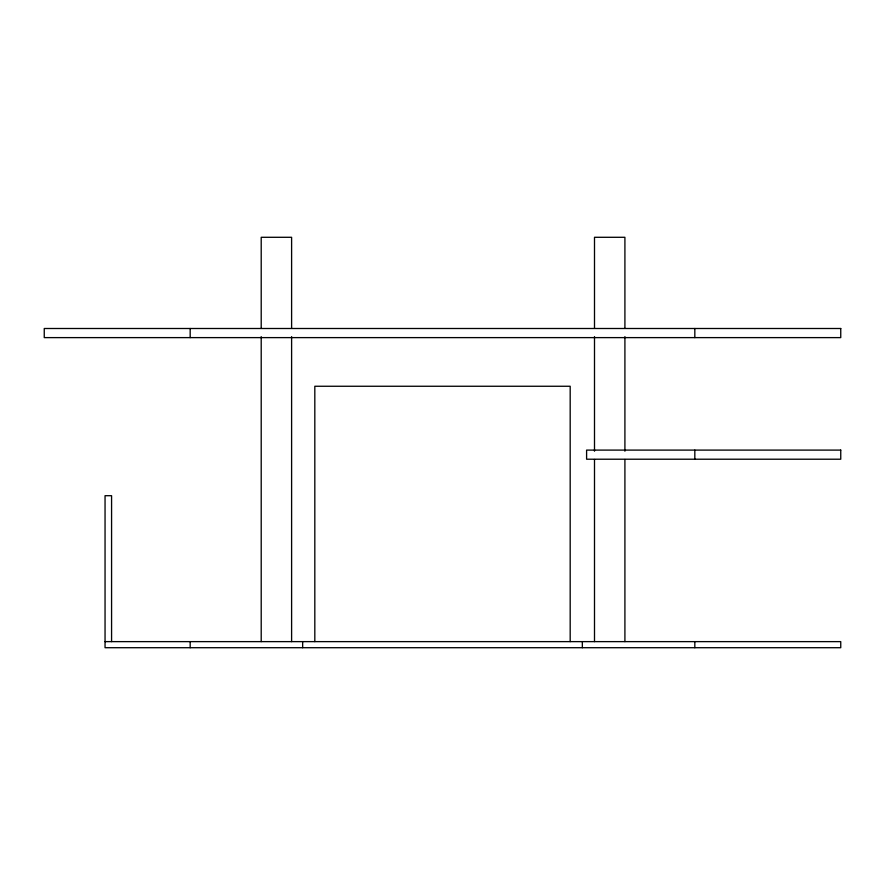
<?xml version="1.0" encoding="UTF-8"?>
<svg xmlns="http://www.w3.org/2000/svg" width="885" height="885" viewBox="0 0 885 885"><rect width="100%" height="100%" fill="white"/><g stroke="black" fill="none" stroke-linecap="round" stroke-linejoin="round"><path stroke-width="1.33" d="M105.049 641.625L840.75 641.625L840.75 647.709L105.049 647.709L105.049 495.7L111.576 495.7L111.576 641.625M694.825 328.501L694.825 337.616M694.825 450.1L694.825 459.215M694.825 641.625L694.825 647.709M624.91 328.368L624.91 237.291L594.499 237.291L594.499 328.368M624.91 336.654L624.91 451.195M624.91 459.47L624.91 641.625M594.499 336.654L594.499 451.195M594.499 459.47L594.499 641.625M582.341 641.625L582.341 647.709M570.183 641.625L570.183 386.258L314.817 386.258L314.817 641.625M302.659 641.625L302.659 647.709M291.608 328.368L291.608 237.291L261.208 237.291L261.208 328.368M291.608 336.654L291.608 641.625M261.208 336.654L261.208 641.625M190.175 328.501L190.175 337.616M190.175 641.625L190.175 647.709M840.75 328.501L44.25 328.501L44.25 337.616L840.75 337.616L840.75 328.501M840.75 450.1L586.6 450.1L586.6 459.215L840.75 459.215L840.75 450.1"/></g></svg>
